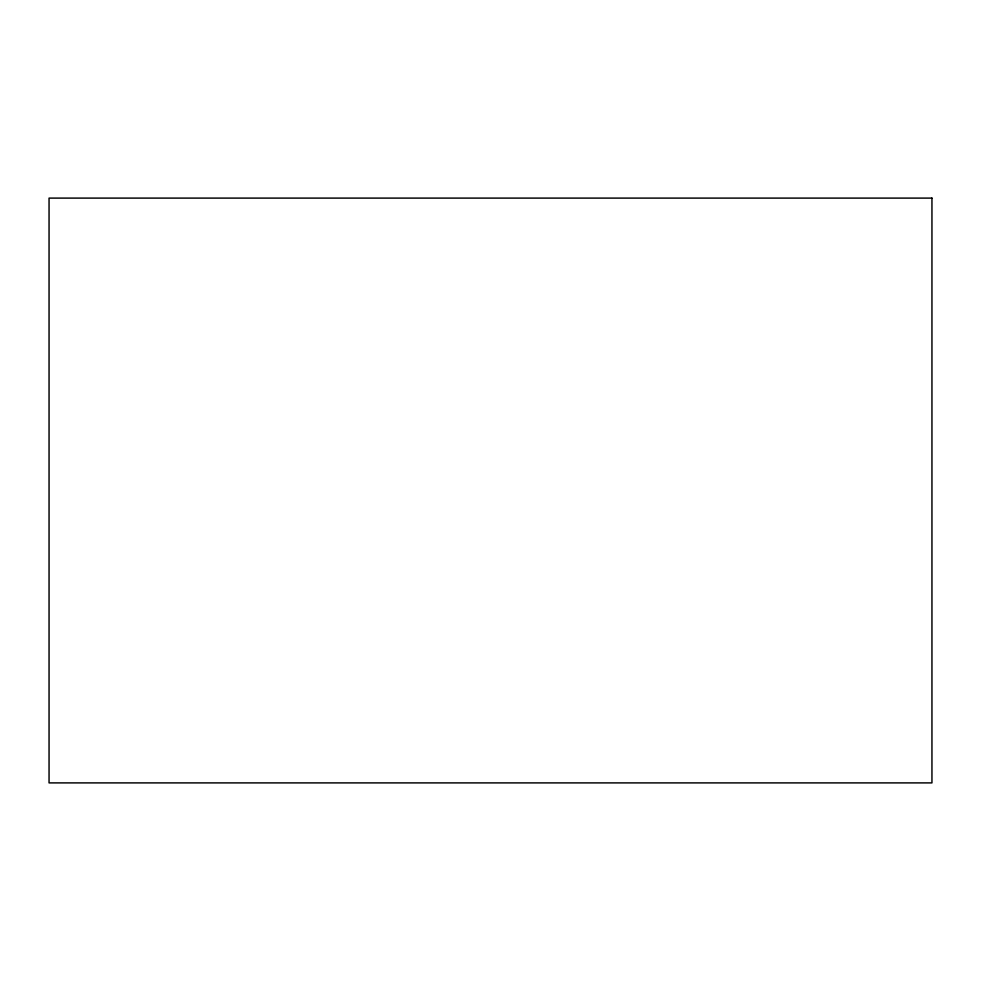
<?xml version="1.0" encoding="UTF-8"?>
<svg xmlns="http://www.w3.org/2000/svg" width="981" height="981" viewBox="0 0 981 981"><rect width="100%" height="100%" fill="white"/><g stroke="black" fill="none" stroke-linecap="round" stroke-linejoin="round"><path stroke-width="1.47" d="M931.95 198.101L49.05 198.101L49.05 782.899L931.95 782.899L931.95 198.101"/></g></svg>
